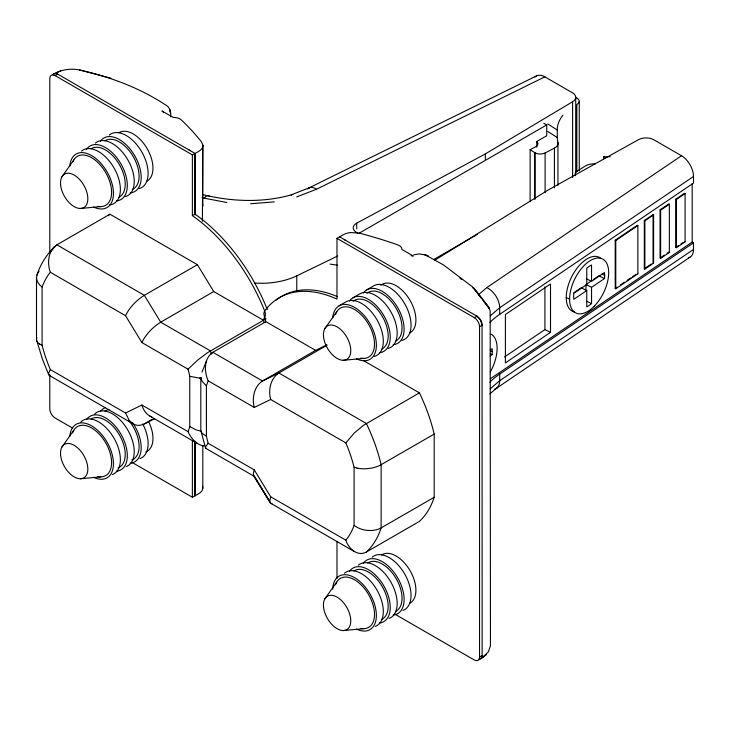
<?xml version="1.0" encoding="UTF-8"?>
<svg xmlns="http://www.w3.org/2000/svg" width="730" height="730" viewBox="0 0 730 730"><rect width="100%" height="100%" fill="white"/><g stroke="black" fill="none" stroke-linecap="round" stroke-linejoin="round"><path stroke-width="1.09" d="M170.647 116.809C170.884 113.177 170.437 109.226 167.827 106.461C141.401 88.439 110.668 76.942 79.543 69.998M202.411 221.281L202.803 144.932L201.507 141.948A367.801 212.348 0 0 0 181.323 119.912L180.018 118.954A8.824 5.101 0 0 0 173.339 117.466L161.95 110.969A7.355 4.243 60 0 1 163.502 112.438M202.812 488.315L202.821 445.492M154.559 418.874C148.053 421.456 140.561 428.327 133.225 423.911L49.156 375.357L48.645 373.203L50.343 369.59A109.6 63.282 60 0 1 42.103 345.281L42.103 287.072A109.6 63.282 60 0 1 50.343 272.29C46.985 263.065 48.089 250.636 56.885 244.833L109.938 214.2L197.392 264.689L213.753 291.553L263.457 320.251L264.032 322.113M482.055 655.476L481.07 658.414L479.19 659.181M202.748 206.526L202.803 144.932L202.602 146.986A14.71 8.495 0 0 1 198.523 151.475L195.102 153.455L57.606 74.077L55.489 73.493L53.929 74.004M39.758 344.113A19.464 9.344 -7.9 0 1 36.5 339.295L36.5 277.51C39.137 265.811 46.109 255.537 54.23 246.868M36.5 339.295L36.856 337.442M326.839 344.87L315.597 350.354L265.893 321.656L212.841 352.289C203.725 358.512 204.108 371.707 208.169 380.823A109.6 63.282 60 0 0 206.417 385.905L206.417 436.184A109.6 63.282 60 0 0 208.169 443.293L254.296 469.919L270.657 496.783L345.847 540.191C348.374 548.376 357.527 556.953 366.351 552.035L419.403 521.402A128.726 74.323 60 0 0 434.186 497.276L434.186 434.067A128.726 74.323 60 0 0 419.403 392.868L363.394 360.529M354.369 551.57L270.885 503.381L254.524 476.517L205.623 448.257L205.796 446.413L208.169 443.293M254.296 469.919L253.346 473.268L253.748 475.768L269.717 501.528L270.657 496.783M201.991 372.127L206.471 360.903M204.026 445.966C196.37 444.935 191.059 438.274 188.021 431.658A109.6 63.282 60 0 0 189.773 426.576L189.773 376.297A109.6 63.282 60 0 0 188.021 369.188L141.885 342.562L125.533 315.698C129.575 307.257 136.446 300.267 144.339 295.321L197.392 264.689M141.885 342.562C145.936 334.112 152.807 327.131 160.7 322.185L213.753 291.553M212.348 353.201L212.841 352.289L262.535 380.987L278.897 373.012L327.04 345.217M265.519 322.322L265.574 321.127A7.355 4.243 60 0 0 264.753 317.404A7.355 4.243 60 0 1 264.652 311.026A136.09 78.566 60 0 1 336.977 299.081L336.977 238.363L343 234.887A14.71 8.495 0 0 1 350.783 232.532L359.507 233.171A367.801 212.348 0 0 1 397.668 244.824L399.328 245.581A8.824 5.101 0 0 1 401.901 249.432L413.299 256.084A7.355 4.243 60 0 0 411.054 255.856M345.847 540.191A109.6 63.282 60 0 0 354.087 525.408L354.087 467.2A109.6 63.282 60 0 0 345.847 442.891L354.369 432.89L363.412 425.371L419.403 392.868M61.995 176.66L73.776 160.007M61.995 446.933L73.776 430.289M324.932 328.463L336.703 311.81M324.932 598.737L336.703 582.093M53.609 74.259L53.171 74.825M188.021 369.188L197.602 360.164L207.311 352.8L266.058 318.745M478.478 294.738L486.819 287.584L681.501 155.745L653.861 139.786A11.032 6.369 0 0 0 638.394 139.713L548.02 190.092L434.834 260.172M490.222 315.862L499.694 307.731L693.5 176.487A16.945 9.782 60 0 0 681.501 155.755M490.222 388.834L499.694 380.704L693.5 249.459L693.5 242.853L692.195 242.105L692.195 183.467M489.848 393.89L497.23 387.612M482.649 657.447L488.361 651.817L490.45 645.858L490.177 310.779L488.452 306.609L473.587 287.702L443.694 265.063L425.59 254.962L419.312 253.912L413.791 254.77M489.885 322.459A88.275 50.963 0 0 1 499.694 314.338L693.5 183.093L693.5 176.487M615.207 240.243L637.299 225.287L637.865 225.561L637.865 273.786L615.773 288.742L615.207 288.469L615.207 240.243L615.773 240.517L637.865 225.561M644.316 220.533L653.049 214.62L653.606 214.894L653.606 263.119L644.882 269.032L644.316 268.759L644.316 220.533L644.882 220.807L653.606 214.894M660.066 209.866L668.799 203.953L669.355 204.227L669.355 252.452L660.632 258.365L660.066 258.091L660.066 209.866L660.632 210.14L669.355 204.227M675.816 199.199L684.548 193.286L685.105 193.569L685.105 241.785L676.381 247.698L675.816 247.424L675.816 199.199L676.381 199.472L685.105 193.569M573.771 292.803L581.162 287.793L586.765 290.549L586.765 306.837A23.907 12.665 -63.8 0 0 591.537 303.598L591.537 287.319L604.476 278.559A23.907 12.665 -63.8 0 0 604.476 272.546L591.537 281.315L586.874 279.015M586.865 283.934L591.483 280.804M593.335 279.553L598.874 275.803L604.476 278.559M490.25 349.898L492.093 348.648A23.907 12.665 -63.8 0 1 492.093 354.652L490.25 355.911M586.765 290.549L573.826 299.309A23.907 12.665 -63.8 0 1 573.826 293.305L586.765 284.545L586.765 268.257A23.907 12.665 -63.8 0 1 591.537 265.026L591.537 281.315M504.512 356.952L544.909 329.586L544.909 286.863M550.511 332.342L505.406 362.883L505.406 314.539L550.511 283.997L550.511 332.342L544.909 329.586M615.207 288.469L617.051 287.219M620.737 284.727L624.415 282.236M627.18 280.366L630.857 277.874M632.7 276.624L635.465 274.754M644.316 268.759L651.306 264.023M661.818 256.905L664.437 255.135M667.056 253.365L668.799 252.179L669.355 252.452M675.816 247.424L678.435 245.654M681.053 243.875L682.796 242.698M490.177 378.906L692.195 242.105M489.885 382.219A88.275 50.963 0 0 1 499.694 374.098L693.5 242.853M495.916 388.615L689.987 257.197M358.211 233.363L356.423 232.332A11.032 6.369 0 0 1 356.696 223.17L485.34 153.911L572.612 101.735A11.032 6.369 0 0 0 572.484 92.801L544.845 76.851A16.945 9.782 60 0 0 535.072 76.997M49.804 252.863L49.804 78.575A7.355 4.252 60 0 1 55.005 75.573L57.825 74.204M55.005 75.573L192.373 154.879L194.974 153.382L194.974 214.091A136.09 78.566 60 0 1 267.29 309.547M263.457 320.251L263.767 320.087A7.355 4.243 60 0 1 264.598 317.313A7.355 4.243 60 0 0 264.689 311.053A136.09 78.566 60 0 0 192.373 215.596L194.974 214.091M359.206 233.189L546.724 124.93L546.724 135.743L536.76 141.492A7.099 4.097 0 0 1 535.601 146.821L530.126 149.659L530.126 201.745M339.085 305.834L346.02 301.828A30.897 17.839 60 0 1 378.076 321.793A30.897 17.839 60 0 1 374.298 356.404M352.955 297.822L359.89 293.825A30.897 17.839 60 0 1 391.946 313.791A30.897 17.839 60 0 1 388.168 348.402M366.825 289.819L373.76 285.813A30.897 17.839 60 0 1 405.816 305.779A30.897 17.839 60 0 1 402.048 340.39M144.339 423.856L152.196 419.321M434.085 259.332L477.511 234.257M315.597 350.354L262.535 380.987C254.022 386.471 251.795 398.169 254.296 407.459L270.657 399.483L345.847 442.891M336.977 238.363L474.336 317.678L476.936 316.172A7.355 4.252 60 0 1 482.147 325.188L479.546 326.684L479.546 657.027A7.355 4.252 60 0 1 474.336 660.029L394.866 614.14M132.522 462.683L192.373 497.23L198.523 493.827A14.71 8.495 0 0 0 202.584 486.262M366.351 552.035A128.726 74.323 60 0 0 381.133 527.909L381.133 464.691L434.186 434.067M434.186 497.276L381.133 527.909A18.962 12.492 8.3 0 1 371.296 530.509L367.555 530.427A19.464 12.994 8.5 0 1 356.988 527.261L354.087 525.408M479.546 657.027L482.147 655.522L482.055 325.133L480.532 320.005L476.854 316.117M530.126 149.659L534.99 152.789A7.355 4.243 0 0 0 545.109 152.944L554.417 148.126A11.032 6.369 0 0 0 557.948 142.414A58.847 33.972 0 0 1 557.273 137.559L557.273 130.049A58.847 33.972 0 0 1 562.985 115.176M308.735 188.039L536.358 75.993M296.663 196.945L316.491 189.243L544.845 76.851M50.343 369.59L125.533 412.998L141.885 405.022L188.021 431.658M254.451 283.03A55.17 31.855 0 0 0 296.781 275.83L337.707 256.002M60.672 70.974L55.827 72.927C63.026 69.304 71.376 68.492 79.26 69.87L110.914 78.238M310.04 187.519L291.16 194.864L292.776 194.463C263.375 203.022 232.231 201.799 202.712 194.636M80.373 208.479L100.676 206.608M343.301 360.282L363.613 358.412M80.373 478.752L100.676 476.882M343.301 630.565L363.613 628.685M250.664 203.743L274.334 201.863M199.536 378.103L189.773 376.297M330.015 264.087L337.497 265.236M202.073 197.721A14.71 8.495 0 0 1 204.163 198.168L226.857 202.493M354.087 467.2L356.97 468.067M205.623 448.257L206.471 448.521M49.156 375.357L50.288 375.713M270.885 503.381L272.025 503.736M141.885 405.022C143.354 410.123 146.639 415.151 151.858 416.94M39.73 344.122L42.103 345.281M684.548 241.511L685.105 241.785M653.606 263.119L653.049 262.846L653.049 214.62M637.299 273.504L637.865 273.786M601.858 274.051L604.659 275.429M591.537 287.319L585.934 284.563L585.934 291.078M586.874 301.308L591.537 303.598M566.252 297.502L569.61 299.163M490.414 350.61L492.285 351.531M490.231 353.74L492.093 354.652M603.646 158.967L603.646 156.822L605.608 157.844M206.417 436.184L202.274 433.456L201.188 431.759A19.062 9.426 -6.6 0 1 200.823 429.934L200.814 378.861M189.034 149.96L190.32 150.699M543.777 123.233L546.724 124.93M339.578 236.867L476.936 316.172M50.343 272.29L125.533 315.698M208.169 380.823L254.296 407.459M149.586 415.936L197.602 443.63M72.662 428.127L55.005 417.925A7.355 4.252 60 0 1 49.795 408.919L49.804 374.745M344.35 239.623L345.646 240.38M189.773 426.576L195.959 429.806L199.536 430.8A19.062 12.456 7.2 0 0 201.37 431.184M575.76 97.428L577.394 98.477A7.355 4.243 0 0 1 576.828 104.481L576.828 171.523M547.801 123.954L557.273 130.049M547.801 131.464L557.273 137.559M133.225 423.911L129.246 420.434L125.533 412.998M472.41 287.593L474.226 288.934L482.384 299.309M459.9 278.157L461.588 279.444M206.417 385.905L202.274 381.489L201.188 379.062A19.062 12.373 7.6 0 1 200.878 377.41M42.103 287.072L39.73 284.901A19.464 12.83 9.2 0 1 36.5 277.51M253.748 475.768L270.1 502.632M474.226 288.934L481.672 298.597M483.032 300.358L489.118 308.27L483.068 300.176M48.609 374.499L42.523 359.406L36.883 341.065M211.463 354.096L210.395 350.884L160.7 322.185L144.339 295.321L56.885 244.833A128.726 74.323 60 0 0 51.082 251.248M201.188 431.759L205.413 447.536M270.657 399.483C268.156 390.194 270.374 378.496 278.897 373.012L366.351 423.5A128.726 74.323 60 0 1 381.133 464.691M202.648 204.254L202.831 205.395M676.381 199.472L676.381 247.698M660.632 210.14L660.632 258.365M644.882 220.807L644.882 269.032M615.773 240.517L615.773 288.742M579.264 101.543L579.264 170.857M575.714 97.254L575.714 172.992M572.612 101.735L572.612 177.472M557.948 142.414L557.948 185.447M554.417 148.126L554.417 187.756M545.109 152.944L545.109 192.574M536.76 141.492L536.76 147.15M534.99 152.789L534.99 199.208M534.716 152.616L534.716 199.044M499.694 314.338L499.694 307.731A16.918 10.512 55.9 0 0 486.819 287.584M499.694 374.098L499.694 380.704A16.918 10.512 55.9 0 1 494.383 389.273M485.34 153.911L485.34 159.56M356.696 223.17L356.696 228.819M336.977 541.368L336.977 578.47M296.781 275.83L296.781 291.653M195.102 153.455L195.102 214.948M195.102 441.148L195.102 495.807M194.974 441.769L194.974 495.734M192.373 154.879L192.373 215.596M192.373 441.02L192.373 497.23M307.613 188.924A16.918 8.961 63.8 0 1 316.491 189.243M204.163 198.168A16.918 5.785 -75.1 0 1 209.181 195.95M574.309 311.947A30.113 15.95 -63.8 0 1 571.617 276.944A30.113 15.95 -63.8 0 1 600.972 258.52M491.162 334.176A31.372 16.617 -63.8 0 1 490.231 372.127M693.509 249.468A16.945 9.782 60 0 1 688.472 257.799M335.508 314.466A28.287 16.334 60 0 1 368.668 324.421A28.287 16.334 60 0 1 360.711 358.12M380.814 285.302A27.95 16.142 60 0 1 409.603 299.619A27.95 16.142 60 0 1 409.703 332.999M332.761 317.833A30.897 17.839 60 0 1 355.163 307.741A30.897 17.839 60 0 1 376.37 344.469A30.897 17.839 60 0 1 356.432 358.813M363.348 293.04A30.897 17.839 60 0 1 397.713 307.649A30.897 17.839 60 0 1 393.196 344.724M366.944 293.314A27.95 16.142 60 0 1 395.733 307.631A27.95 16.142 60 0 1 395.833 341.001M349.478 301.043A30.897 17.839 60 0 1 383.843 315.661A30.897 17.839 60 0 1 379.326 352.736M353.074 301.317A27.95 16.142 60 0 1 381.854 315.634A27.95 16.142 60 0 1 381.963 349.013M381.151 464.7A18.962 9.143 -7.1 0 1 371.305 468.149L367.555 468.642A19.464 9.18 -7.1 0 1 356.943 468.085M482.147 655.522A7.355 4.252 60 0 1 479.236 659.236M474.336 317.678A7.355 4.252 60 0 1 479.546 326.684M276.077 300.222A136.09 78.566 60 0 1 337.497 296.672M595.233 163.94A11.032 6.369 0 0 0 585.351 165.984L577.001 171.358A7.355 4.243 0 0 0 575.614 175.72M610.289 156.64A58.847 33.972 0 0 1 603.646 156.822M72.571 432.945A28.287 16.334 60 0 1 105.74 442.9A28.287 16.334 60 0 1 97.774 476.599M148.528 421.465A27.95 16.142 60 0 1 145.69 451.943M69.834 436.303A30.897 17.839 60 0 1 92.226 426.21A30.897 17.839 60 0 1 113.433 462.939A30.897 17.839 60 0 1 93.495 477.292M80.857 422.031A30.897 17.839 60 0 1 113.561 437.434A30.897 17.839 60 0 1 112.283 474.6M100.412 411.51A30.897 17.839 60 0 1 105.585 407.504M132.632 422.707A30.897 17.839 60 0 1 130.259 463.194M142.688 423.884A30.897 17.839 60 0 1 140.023 458.586M104.956 411.081A27.95 16.142 60 0 1 108.962 409.63M129.037 420.763A27.95 16.142 60 0 1 131.82 459.946M86.541 419.522A30.897 17.839 60 0 1 120.915 434.131A30.897 17.839 60 0 1 116.389 471.206M94.727 414.019A30.897 17.839 60 0 1 127.431 429.432A30.897 17.839 60 0 1 126.153 466.589M91.086 419.093A27.95 16.142 60 0 1 119.939 435.865A27.95 16.142 60 0 1 117.95 467.957M72.918 161.732A28.287 16.334 60 0 1 106.105 173.266A28.287 16.334 60 0 1 97.774 206.316M118.826 132.796A27.95 16.142 60 0 1 147.232 148.783A27.95 16.142 60 0 1 146.657 181.25M69.834 166.029A30.897 17.839 60 0 1 92.226 155.937A30.897 17.839 60 0 1 113.433 192.656A30.897 17.839 60 0 1 93.495 207.01M81.55 151.101A30.897 17.839 60 0 1 115.139 169.99A30.897 17.839 60 0 1 109.454 204.929M100.412 141.237A30.897 17.839 60 0 1 134.785 155.846A30.897 17.839 60 0 1 130.259 192.921M109.29 135.087A30.897 17.839 60 0 1 142.122 152.552A30.897 17.839 60 0 1 139.111 188.586M104.956 140.808A27.95 16.142 60 0 1 133.362 156.786A27.95 16.142 60 0 1 132.787 189.252M86.541 149.239A30.897 17.839 60 0 1 120.915 163.858A30.897 17.839 60 0 1 116.389 200.932M95.42 143.089A30.897 17.839 60 0 1 128.252 160.564A30.897 17.839 60 0 1 125.241 196.598M91.086 148.811A27.95 16.142 60 0 1 119.492 164.797A27.95 16.142 60 0 1 118.917 197.264M201.398 378.03A19.062 9.344 -6.2 0 1 199.564 378.03M36.865 275.046A18.962 12.492 8.3 0 1 39.055 271.341M52.934 74.734A7.355 4.252 60 0 1 57.606 74.077M108.396 215.679A128.726 74.323 60 0 1 109.938 214.2M335.508 584.748A28.287 16.334 60 0 1 368.668 594.704A28.287 16.334 60 0 1 360.711 628.402M381.662 554.946A27.95 16.142 60 0 1 410.068 570.678A27.95 16.142 60 0 1 409.703 603.272M332.707 589.174A30.897 17.839 60 0 1 354.524 577.64A30.897 17.839 60 0 1 376.351 614.368A30.897 17.839 60 0 1 356.432 629.096M344.487 573.187A30.897 17.839 60 0 1 376.908 589.94A30.897 17.839 60 0 1 375.211 626.404M363.348 563.314A30.897 17.839 60 0 1 397.713 577.932A30.897 17.839 60 0 1 393.196 615.007M372.227 557.163A30.897 17.839 60 0 1 404.648 573.926A30.897 17.839 60 0 1 402.951 610.389M367.792 562.958A27.95 16.142 60 0 1 396.189 578.689A27.95 16.142 60 0 1 395.833 611.284M349.478 571.325A30.897 17.839 60 0 1 383.843 585.944A30.897 17.839 60 0 1 379.326 623.009M358.357 565.175A30.897 17.839 60 0 1 390.778 581.938A30.897 17.839 60 0 1 389.081 618.392M353.922 570.96A27.95 16.142 60 0 1 382.319 586.701A27.95 16.142 60 0 1 381.963 619.286M486.153 654.618L482.101 657.867L486.153 654.618M427.57 255.856L424.833 254.77L428.191 256.111L427.57 255.856M170.4 111.872L169.907 109.71L170.647 113.424L170.4 111.872M594.211 306.253A30.113 15.95 -63.8 0 0 602.962 259.187A30.113 15.95 -63.8 0 0 570.276 292.347A30.113 15.95 -63.8 0 0 594.211 306.253M323.518 336.457A19.318 11.151 60 0 0 345.135 360.045A19.318 11.151 60 0 0 342.662 331.447A19.318 11.151 60 0 0 323.518 336.457M60.581 454.927A19.318 11.151 60 0 0 82.198 478.515A19.318 11.151 60 0 0 79.725 449.917A19.318 11.151 60 0 0 60.581 454.927M60.581 184.654A19.318 11.151 60 0 0 82.198 208.242A19.318 11.151 60 0 0 79.725 179.644A19.318 11.151 60 0 0 60.581 184.654M323.518 606.73A19.318 11.151 60 0 0 345.135 630.318A19.318 11.151 60 0 0 342.662 601.721A19.318 11.151 60 0 0 323.518 606.73"/></g></svg>
